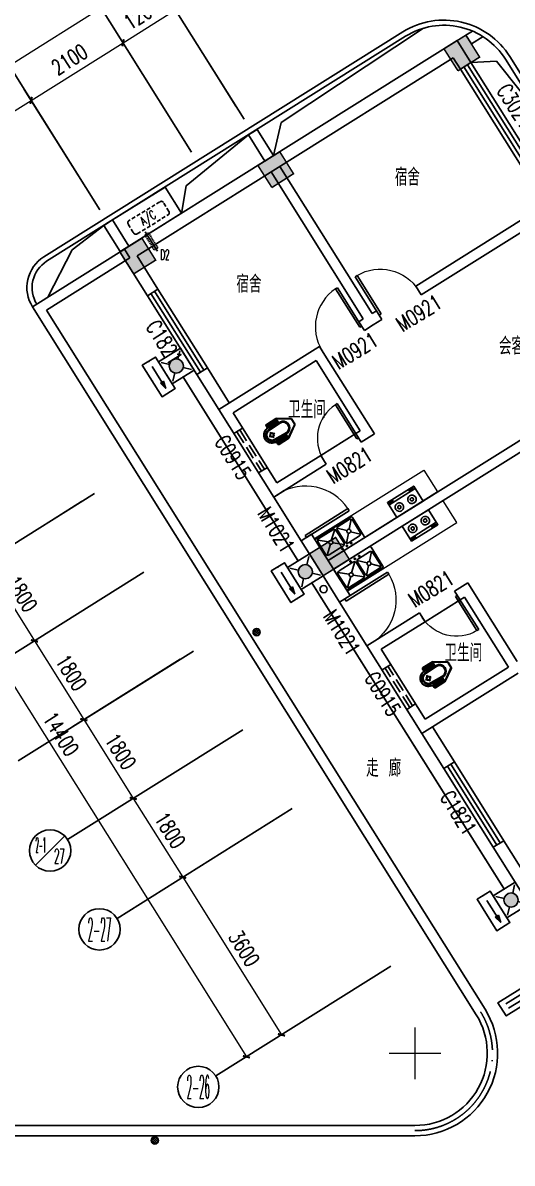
# Model space of a CAD drawing. Extents: x -9422388 to 15610651, y -1992469 to 953794.
# Drawn here: x -2553775 to -2544305, y -278050 to -255977 of the extents above; entities that cross this region are included whole.
import ezdxf
from ezdxf.enums import TextEntityAlignment as Align

# ---------------------------------------------------------------- set-up
doc = ezdxf.new("R2010")
doc.units = 0
doc.header["$LTSCALE"] = 1000
for name, pattern in [('( Hidden )', [0.375, 0.25, -0.125]), ('ACAD_ISO04W100', [30, 24, -3, 0, -3]), ('DASH', [0.35, 0.25, -0.1]), ('DOTE', [2.42, 2, -0.2, 0.02, -0.2])]:
    doc.linetypes.add(name, pattern=pattern)
for name, color, linetype in [('A-ANNO-TEXT', 7, 'Continuous'), ('A-ELEV-LIN-0.3', 30, 'Continuous'), ('A-ELEV-LIN-0.4', 40, 'Continuous'), ('A-FLOR-HVAC', 4, 'Continuous'), ('A-FLOR-OTHER2-ON', 83, 'Continuous'), ('A-SECT-DOOR', 141, 'Continuous'), ('AXIS', 3, 'Continuous'), ('AXIS_TEXT', 7, 'Continuous'), ('C-KZ', 2, 'Continuous'), ('C-Z-HATCH', 253, 'Continuous'), ('DOTE', 1, 'Continuous'), ('EQUIP-应急', 3, 'Continuous'), ('PUB_TEXT', 7, 'Continuous'), ('WALL', 9, 'Continuous'), ('WALL-PARAPET', 6, 'Continuous'), ('WINDOW', 4, 'Continuous'), ('WINDOW_TEXT', 7, 'Continuous'), ('WIRE-应急', 1, 'DASH'), ('厨具', 4, 'Continuous'), ('洁具', 253, 'Continuous')]:
    doc.layers.add(name, color=color, linetype=linetype)
doc.layers.add('建筑底图', color=8, linetype='Continuous', lineweight=5)
doc.styles.add('_SIMPLEX', font='SIMPLEX.shx', dxfattribs={"width": 0.7})
doc.styles.add('_TCH_AXIS', font='COMPLEX', dxfattribs={"bigfont": 'GBCBIG'})
doc.styles.add('_TCH_DIM', font='SIMPLEX', dxfattribs={"bigfont": 'GBCBIG'})
doc.styles.add('_TCH_DIM_T3', font='SIMPLEX', dxfattribs={"width": 0.705882, "bigfont": 'GBCBIG'})
doc.styles.add('_TCH_WINDOW', font='SIMPLEX', dxfattribs={"height": 3.5, "bigfont": 'GBCBIG'})
doc.styles.add('_TEL_DIM', font='SIMPLEX', dxfattribs={"width": 0.8, "height": 3.5, "bigfont": 'HZTXT'})
doc.styles.add('COMPLEX', font='COMPLEX')
doc.dimstyles.new('_TCH_ARCH&&100', dxfattribs={"dimtxt": 297.5, "dimasz": 100, "dimexe": 250, "dimexo": 300, "dimgap": 126.25, "dimtad": 1, "dimdec": 0, "dimzin": 0, "dimdsep": 46, "dimtxsty": '_TCH_DIM_T3', "dimblk": 'ARCHTICK', "dimcen": 0.09, "dimclrt": 7, "dimazin": 2, "dimtfac": 1, "dimtdec": 0, "dimtix": 1, "dimtmove": 2, "dimatfit": 3, "dimfxl": 0, "dimtolj": 1, "dimtzin": 0, "dimarcsym": 0})

# ---------------------------------------------------------------- blocks, each defined once
blk = doc.blocks.new('$plan$00002871')
at = {"layer": '洁具', "color": 0}
for p, q in [((0, -475), (0, -423)), ((-15, -490), (-67, -490)), ((0, -505), (0, -557)), ((15, -490), (67, -490))]:
    blk.add_line(p, q, dxfattribs=at)
for points in [[(159, -508, -0.88995), (-159, -508, 0.380538), (-179, -491), (-210, -491, -0.414214), (-230, -471), (-230, -258, -0.144595), (-227, -247), (-73, -9, -0.254383), (-56, 0), (56, 0, -0.254383), (73, -9), (227, -247, -0.144595), (230, -258), (230, -471, -0.414214), (210, -491), (179, -491, 0.380538)], [(120, -491), (130, -252, 1.134994), (-130, -252), (-120, -491, 0.992594)], [(105, -490), (115, -251, 1.141146), (-115, -251), (-105, -490, 0.994896)], [(100, -490), (110, -251, 1.143479), (-110, -251), (-100, -490, 0.995777)], [(-149, -264, 1), (-149, -252), (-207, -252, 1), (-207, -264)], [(-148, -287, 1), (-148, -275), (-207, -275, 1), (-207, -287)], [(-147, -307, 1), (-147, -295), (-207, -295, 1), (-207, -307)], [(-146, -330, 1), (-146, -319), (-207, -319, 1), (-207, -330)], [(-146, -352, 1), (-146, -341), (-207, -341, 1), (-207, -352)], [(-145, -376, 1), (-145, -364), (-207, -364, 1), (-207, -376)], [(-144, -399, 1), (-144, -388), (-207, -388, 1), (-207, -399)], [(-143, -423, 1), (-143, -411), (-207, -411, 1), (-207, -423)], [(-141, -444, 1), (-141, -432), (-207, -432, 1), (-207, -444)], [(-149, -263, 1), (-149, -253), (-207, -253, 1), (-207, -263)], [(-148, -286, 1), (-148, -276), (-207, -276, 1), (-207, -286)], [(-147, -306, 1), (-147, -296), (-207, -296, 1), (-207, -306)], [(-146, -329, 1), (-146, -320), (-207, -320, 1), (-207, -329)], [(-146, -351, 1), (-146, -342), (-207, -342, 1), (-207, -351)], [(-145, -375, 1), (-145, -365), (-207, -365, 1), (-207, -375)], [(-144, -398, 1), (-144, -389), (-207, -389, 1), (-207, -398)], [(-143, -422, 1), (-143, -412), (-207, -412, 1), (-207, -422)], [(-141, -443, 1), (-141, -433), (-207, -433, 1), (-207, -443)], [(141, -444, -1), (141, -432), (207, -432, -1), (207, -444)], [(141, -443, -1), (141, -433), (207, -433, -1), (207, -443)], [(143, -423, -1), (143, -411), (207, -411, -1), (207, -423)], [(144, -399, -1), (144, -388), (207, -388, -1), (207, -399)], [(143, -422, -1), (143, -412), (207, -412, -1), (207, -422)], [(145, -376, -1), (145, -364), (207, -364, -1), (207, -376)], [(144, -398, -1), (144, -389), (207, -389, -1), (207, -398)], [(146, -352, -1), (146, -341), (207, -341, -1), (207, -352)], [(145, -375, -1), (145, -365), (207, -365, -1), (207, -375)], [(146, -330, -1), (146, -319), (207, -319, -1), (207, -330)], [(146, -351, -1), (146, -342), (207, -342, -1), (207, -351)], [(148, -287, -1), (148, -275), (207, -275, -1), (207, -287)], [(147, -307, -1), (147, -295), (207, -295, -1), (207, -307)], [(146, -329, -1), (146, -320), (207, -320, -1), (207, -329)], [(148, -286, -1), (148, -276), (207, -276, -1), (207, -286)], [(147, -306, -1), (147, -296), (207, -296, -1), (207, -306)], [(149, -264, -1), (149, -252), (207, -252, -1), (207, -264)], [(149, -263, -1), (149, -253), (207, -253, -1), (207, -263)], [(-141, -464, 1), (-141, -453), (-207, -453, 1), (-207, -464)], [(-141, -463, 1), (-141, -454), (-207, -454, 1), (-207, -463)], [(141, -464, -1), (141, -453), (207, -453, -1), (207, -464)], [(141, -463, -1), (141, -454), (207, -454, -1), (207, -463)]]:
    blk.add_lwpolyline(points, format="xyb", close=True, dxfattribs=at)
blk.add_lwpolyline([(-149, -507, 0.380538), (-179, -481), (-210, -481, -0.414214), (-220, -471), (-220, -258, -0.144595), (-218, -253), (-64, -15, -0.254383), (-56, -10), (56, -10, -0.254383), (64, -15), (218, -253, -0.144595), (220, -258), (220, -471, -0.414214), (210, -481), (179, -481, 0.380538), (149, -507, 0.380538)], format="xyb", dxfattribs=at)
for radius in [40, 31.7]:
    blk.add_circle((0, -490), radius, dxfattribs=at)
blk.add_arc((0, -490), 150, 186.665, 353.335, dxfattribs=at)
blk = doc.blocks.new('宿舍楼柱网1')
at = {"layer": 'C-Z-HATCH'}
h = blk.add_hatch(color=0, dxfattribs=at)
h.dxf.hatch_style = 1
h.paths.add_polyline_path([(645860, 167538), (646284, 167803), (646019, 168227), (645595, 167962)])
h = blk.add_hatch(color=0, dxfattribs=at)
h.dxf.hatch_style = 1
edge = h.paths.add_edge_path()
edge.add_line((642259, 165280), (642680, 165549))
edge.add_line((642680, 165549), (642415, 165973))
edge.add_line((642415, 165973), (641991, 165708))
edge.add_line((641991, 165708), (642262, 165283))
h = blk.add_hatch(color=0, dxfattribs=at)
h.dxf.hatch_style = 1
h.paths.add_polyline_path([(642259, 165280), (642683, 165545), (642418, 165969), (641994, 165704)])
h = blk.add_hatch(color=0, dxfattribs=at)
h.dxf.hatch_style = 1
h.paths.add_polyline_path([(639588, 163611), (640012, 163876), (639747, 164300), (639323, 164035)])
h = blk.add_hatch(color=0, dxfattribs=at)
h.dxf.hatch_style = 1
h.paths.add_polyline_path([(643252, 157766), (643760, 158084), (643495, 158508), (642987, 158190)])
at = {"layer": 'C-KZ', "color": 0, "const_width": 30}
for points in [[(645860, 167538), (646281, 167806), (646016, 168231), (645592, 167966), (645863, 167540)], [(642259, 165280), (642680, 165549), (642415, 165973), (641991, 165708), (642262, 165283)], [(639588, 163611), (640012, 163876), (639747, 164300), (639323, 164035), (639588, 163611)], [(643252, 157766), (643760, 158084), (643495, 158508), (642987, 158190), (643252, 157766)]]:
    blk.add_lwpolyline(points, dxfattribs=at)
blk = doc.blocks.new('KTWJ1')
at = {"layer": 'A-FLOR-HVAC', "color": 0, "linetype": '( Hidden )', "ltscale": 0.3}
blk.add_lwpolyline([(152982, -14209, 0.414214), (153032, -14259), (153732, -14259, 0.414214), (153782, -14209), (153782, -14009, 0.414214), (153732, -13959), (153032, -13959, 0.414214), (152982, -14009)], format="xyb", close=True, dxfattribs=at)
at = {"layer": 'A-FLOR-HVAC', "color": 0, "style": '_TCH_WINDOW', "width": 0.705882}
blk.add_text('A/C', height=170, dxfattribs=at).set_placement((153214, -14188))
blk = doc.blocks.new('A$C0CF77FE4')
at = {"layer": 'A-FLOR-OTHER2-ON', "color": 0, "linetype": 'ACAD_ISO04W100', "ltscale": 5}
blk.add_line((40, 440), (40, 0), dxfattribs=at)
at = {"layer": 'A-FLOR-OTHER2-ON', "color": 0, "linetype": 'DASH', "ltscale": 0.1}
blk.add_lwpolyline([(0, 390), (80, 390), (80, 50), (0, 50)], close=True, dxfattribs=at)
blk = doc.blocks.new('$TCHSYS$WIN2D')
at = {"color": 0}
for p, q in [((-0.5, 0.5), (0.5, 0.5)), ((-0.5, 0.5), (-0.5, -0.5)), ((0.5, 0.5), (0.5, -0.5)), ((0.5, 0.1667), (-0.5, 0.1667)), ((0.5, -0.1667), (-0.5, -0.1667)), ((-0.5, -0.5), (0.5, -0.5))]:
    blk.add_line(p, q, dxfattribs=at)
blk = doc.blocks.new('$DorLib2D$00000001')
at = {"color": 0}
for p, q in [((0.45, 0.975), (0.5, 0.975)), ((0.45, 0), (0.45, 0.975)), ((0.5, 0), (0.5, 0.975)), ((0.5, 0), (0.45, 0))]:
    blk.add_line(p, q, dxfattribs=at)
at = {"color": 0, "lineweight": 13}
blk.add_arc((0.475, 0), 0.975, 91.4693, 180, dxfattribs=at)
blk = doc.blocks.new('$plan$00002777')
at = {"layer": '厨具', "color": 0}
for p, q in [((-300, -284), (300, -284)), ((-267, -307), (-267, -318)), ((-257, -316), (-257, -333)), ((-192, -316), (-257, -316)), ((-257, -333), (-192, -333)), ((-192, -333), (-192, -316)), ((-176, -308), (-176, -318)), ((192, -308), (192, -318)), ((208, -316), (273, -316)), ((208, -333), (208, -316)), ((273, -333), (208, -333)), ((273, -316), (273, -333)), ((284, -307), (284, -318))]:
    blk.add_line(p, q, dxfattribs=at)
blk.add_lwpolyline([(300, 0), (-300, 0), (-300, -340), (300, -340)], close=True, dxfattribs=at)
for points in [[(-176, -308, 0.259034), (-178, -304, 0.076276), (-189, -299, 0.036515), (-203, -297, 0.026615), (-221, -296, 0.026615), (-240, -297, 0.036515), (-254, -299, 0.076276), (-265, -304, 0.259034), (-267, -308, 0.078462), (-267, -309, 0.056762)], [(-176, -318, 0.259034), (-178, -315, 0.076276), (-189, -310, 0.036515), (-203, -307, 0.026615), (-221, -306, 0.026615), (-240, -307, 0.036515), (-254, -310, 0.076276), (-265, -315, 0.259034), (-267, -318, 0.259034), (-265, -322, 0.056762), (-257, -326, 0.036515)], [(-192, -327, 0.008736), (-189, -327, 0.076276), (-178, -322, 0.259034), (-176, -318, 0.259034)], [(192, -308, -0.259034), (194, -304, -0.076276), (205, -299, -0.036515), (219, -297, -0.026615), (238, -296, -0.026615), (257, -297, -0.036515), (270, -299, -0.076276), (282, -304, -0.259034), (284, -308, -0.078462), (283, -309, -0.056762)], [(192, -318, -0.259034), (194, -315, -0.076276), (205, -310, -0.036515), (219, -307, -0.026615), (238, -306, -0.026615), (257, -307, -0.036515), (270, -310, -0.076276), (282, -315, -0.259034), (284, -318, -0.259034), (282, -322, -0.056762), (273, -326, -0.036515)], [(208, -327, -0.008736), (205, -327, -0.076276), (194, -322, -0.259034), (192, -318, -0.259034)]]:
    blk.add_lwpolyline(points, format="xyb", dxfattribs=at)
for centre, radius, start, end in [((-135, -143), 82.5, 0.964, 0), ((-135, -143), 31.6, 0.6532, 0), ((151, -143), 82.5, 180, 179.036), ((151, -143), 31.6, 180, 179.3468)]:
    blk.add_arc(centre, radius, start, end, dxfattribs=at)
blk = doc.blocks.new('$plan$00002763')
at = {"layer": '洁具', "color": 0}
for p, q in [((-395, -405), (-395, -132)), ((-381, -98), (-246, -241)), ((-345, -82), (-95, -82)), ((-59, -98), (-194, -241)), ((-45, -132), (-45, -405)), ((-20, -405), (-20, -132)), ((-6, -98), (161, -241)), ((30, -82), (345, -82)), ((381, -98), (214, -241)), ((395, -132), (395, -405)), ((-246, -297), (-381, -440)), ((-194, -297), (-59, -440)), ((161, -297), (-6, -440)), ((214, -297), (381, -440)), ((-95, -455), (-345, -455)), ((345, -455), (30, -455))]:
    blk.add_line(p, q, dxfattribs=at)
blk.add_lwpolyline([(-420, -25), (-420, -455, 0.200464), (-413, -473, 0.197353), (-395, -480), (395, -480, 0.19737), (413, -473, 0.200447), (420, -455), (420, -25, 0.200464), (413, -7, 0.197353), (395, 0), (-395, 0, 0.19737), (-413, -7, 0.200447), (-420, -25)], format="xyb", close=True, dxfattribs=at)
for centre, major_axis, start_param, end_param in [((-345, -132), (-50, 0), -1.570796, 0), ((-136, -48), (-14.2, 0), 3.141593, 9.424778), ((-95, -132), (-50, 0), 3.141593, 4.712389), ((-36, -48), (-15.1, 0), 3.141593, 9.424778), ((30, -132), (-50, 0), -1.570796, 0), ((64, -48), (-14.2, 0), 3.141593, 9.424778), ((345, -132), (-50, 0), 3.141593, 4.712389), ((-345, -405), (50, 0), 3.141593, 4.712389), ((-220, -269), (-38.6, 0), 3.141593, 9.424778), ((-95, -405), (50, 0), 4.712389, 6.283185), ((30, -405), (50, 0), 3.141593, 4.712389), ((188, -269), (-38.6, 0), 3.141593, 9.424778), ((345, -405), (50, 0), 4.712389, 6.283185)]:
    blk.add_ellipse(centre, major_axis=major_axis, ratio=0.9938, start_param=start_param, end_param=end_param, dxfattribs=at)
blk = doc.blocks.new('_ArchTick')
at = {"color": 0, "linetype": 'ByBlock', "const_width": 0.4}
blk.add_lwpolyline([(-0.5, -0.5), (0.5, 0.5)], dxfattribs=at)
blk = doc.blocks.new('*D694')
at = {"layer": 'AXIS', "color": 0, "lineweight": -2, "transparency": 16777216}
for p, q in [((2022897, -372113), (2021171, -369359)), ((2013254, -374616), (2021304, -369571)), ((2014847, -377158), (2013121, -374404))]:
    blk.add_line(p, q, dxfattribs=at)
at = {"layer": 'Defpoints', "color": 0, "transparency": 16777216}
for p in [(2021304, -369571), (2023056, -372367), (2015007, -377412)]:
    blk.add_point(p, dxfattribs=at)
at = {"layer": 'AXIS', "color": 0, "lineweight": -2, "transparency": 16777216, "xscale": 100, "yscale": 100, "zscale": 100}
for p, rotation in [((2021304, -369571), 32.07829767622253), ((2013254, -374616), 212.0782976762225)]:
    blk.add_blockref('_ArchTick', p, dxfattribs=dict(at, rotation=rotation))
at = {"layer": 'AXIS', "color": 7, "transparency": 16777216, "insert": (2017133, -371860), "char_height": 297.5, "attachment_point": 5, "rotation": 32.0783, "style": '_TCH_DIM_T3'}
blk.add_mtext('\\A1;9500', dxfattribs=at)
blk = doc.blocks.new('*D695')
at = {"layer": 'AXIS', "color": 0, "lineweight": -2, "transparency": 16777216}
for p, q in [((2016542, -376096), (2015241, -374020)), ((2013679, -375294), (2015374, -374232)), ((2014847, -377158), (2013546, -375082))]:
    blk.add_line(p, q, dxfattribs=at)
at = {"layer": 'Defpoints', "color": 0, "transparency": 16777216}
for p in [(2015374, -374232), (2016701, -376350), (2015007, -377412)]:
    blk.add_point(p, dxfattribs=at)
at = {"layer": 'AXIS', "color": 0, "lineweight": -2, "transparency": 16777216, "xscale": 100, "yscale": 100, "zscale": 100}
for p, rotation in [((2015374, -374232), 32.07829767622299), ((2013679, -375294), 212.078297676223)]:
    blk.add_blockref('_ArchTick', p, dxfattribs=dict(at, rotation=rotation))
at = {"layer": 'AXIS', "color": 7, "transparency": 16777216, "insert": (2014380, -374530), "char_height": 297.5, "attachment_point": 5, "rotation": 32.0783, "style": '_TCH_DIM_T3'}
blk.add_mtext('\\A1;2000', dxfattribs=at)
blk = doc.blocks.new('*D696')
at = {"layer": 'AXIS', "color": 0, "lineweight": -2, "transparency": 16777216}
for p, q in [((2018322, -374981), (2017020, -372905)), ((2015374, -374232), (2017153, -373117)), ((2016542, -376096), (2015241, -374020))]:
    blk.add_line(p, q, dxfattribs=at)
at = {"layer": 'Defpoints', "color": 0, "transparency": 16777216}
for p in [(2017153, -373117), (2018481, -375235), (2016701, -376350)]:
    blk.add_point(p, dxfattribs=at)
at = {"layer": 'AXIS', "color": 0, "lineweight": -2, "transparency": 16777216, "xscale": 100, "yscale": 100, "zscale": 100}
for p, rotation in [((2017153, -373117), 32.07829767622366), ((2015374, -374232), 212.0782976762237)]:
    blk.add_blockref('_ArchTick', p, dxfattribs=dict(at, rotation=rotation))
at = {"layer": 'AXIS', "color": 7, "transparency": 16777216, "insert": (2016117, -373441), "char_height": 297.5, "attachment_point": 5, "rotation": 32.0783, "style": '_TCH_DIM_T3'}
blk.add_mtext('\\A1;2100', dxfattribs=at)
blk = doc.blocks.new('*D697')
at = {"layer": 'AXIS', "color": 0, "lineweight": -2, "transparency": 16777216}
for p, q in [((2019338, -374343), (2018037, -372267)), ((2017153, -373117), (2018170, -372479)), ((2018322, -374981), (2017020, -372905))]:
    blk.add_line(p, q, dxfattribs=at)
at = {"layer": 'Defpoints', "color": 0, "transparency": 16777216}
for p in [(2018170, -372479), (2019498, -374598), (2018481, -375235)]:
    blk.add_point(p, dxfattribs=at)
at = {"layer": 'AXIS', "color": 0, "lineweight": -2, "transparency": 16777216, "xscale": 100, "yscale": 100, "zscale": 100}
for p, rotation in [((2018170, -372479), 32.07829767622238), ((2017153, -373117), 212.0782976762224)]:
    blk.add_blockref('_ArchTick', p, dxfattribs=dict(at, rotation=rotation))
at = {"layer": 'AXIS', "color": 7, "transparency": 16777216, "insert": (2017515, -372565), "char_height": 297.5, "attachment_point": 5, "rotation": 32.0783, "style": '_TCH_DIM_T3'}
blk.add_mtext('\\A1;1200', dxfattribs=at)
blk = doc.blocks.new('*D698')
at = {"layer": 'AXIS', "color": 0, "lineweight": -2, "transparency": 16777216}
for p, q in [((2022897, -372113), (2021596, -370037)), ((2018170, -372479), (2021729, -370249)), ((2019338, -374343), (2018037, -372267))]:
    blk.add_line(p, q, dxfattribs=at)
at = {"layer": 'Defpoints', "color": 0, "transparency": 16777216}
for p in [(2021729, -370249), (2023056, -372367), (2019498, -374598)]:
    blk.add_point(p, dxfattribs=at)
at = {"layer": 'AXIS', "color": 0, "lineweight": -2, "transparency": 16777216, "xscale": 100, "yscale": 100, "zscale": 100}
for p, rotation in [((2021729, -370249), 32.07829767622178), ((2018170, -372479), 212.0782976762218)]:
    blk.add_blockref('_ArchTick', p, dxfattribs=dict(at, rotation=rotation))
at = {"layer": 'AXIS', "color": 7, "transparency": 16777216, "insert": (2019803, -371131), "char_height": 297.5, "attachment_point": 5, "rotation": 32.0783, "style": '_TCH_DIM_T3'}
blk.add_mtext('\\A1;4200', dxfattribs=at)
blk = doc.blocks.new('*D715')
at = {"layer": 'AXIS', "color": 0, "lineweight": -2, "transparency": 16777216}
for p, q in [((2024689, -372524), (2026765, -371223)), ((2026553, -371356), (2028465, -374406)), ((2026601, -375574), (2028677, -374273))]:
    blk.add_line(p, q, dxfattribs=at)
at = {"layer": 'Defpoints', "color": 0, "transparency": 16777216}
for p in [(2024435, -372683), (2028465, -374406), (2026347, -375734)]:
    blk.add_point(p, dxfattribs=at)
at = {"layer": 'AXIS', "color": 0, "lineweight": -2, "transparency": 16777216, "xscale": 100, "yscale": 100, "zscale": 100}
for p, rotation in [((2026553, -371356), 122.0782976762225), ((2028465, -374406), 302.0782976762225)]:
    blk.add_blockref('_ArchTick', p, dxfattribs=dict(at, rotation=rotation))
at = {"layer": 'AXIS', "color": 7, "transparency": 16777216, "insert": (2027742, -372735), "char_height": 297.5, "attachment_point": 5, "rotation": 302.0783, "style": '_TCH_DIM_T3'}
blk.add_mtext('\\A1;3600', dxfattribs=at)
blk = doc.blocks.new('*D716')
at = {"layer": 'AXIS', "color": 0, "lineweight": -2, "transparency": 16777216}
for p, q in [((2014436, -378950), (2011683, -380676)), ((2011894, -380543), (2019542, -392745)), ((2022084, -391152), (2019330, -392878))]:
    blk.add_line(p, q, dxfattribs=at)
at = {"layer": 'Defpoints', "color": 0, "transparency": 16777216}
for p in [(2014691, -378791), (2022338, -390992), (2019542, -392745)]:
    blk.add_point(p, dxfattribs=at)
at = {"layer": 'AXIS', "color": 0, "lineweight": -2, "transparency": 16777216, "xscale": 100, "yscale": 100, "zscale": 100}
for p, rotation in [((2011894, -380543), 122.0782976762229), ((2019542, -392745), 302.0782976762229)]:
    blk.add_blockref('_ArchTick', p, dxfattribs=dict(at, rotation=rotation))
at = {"layer": 'AXIS', "color": 7, "transparency": 16777216, "insert": (2015951, -386498), "char_height": 297.5, "attachment_point": 5, "rotation": 302.0783, "style": '_TCH_DIM_T3'}
blk.add_mtext('\\A1;14400', dxfattribs=at)
blk = doc.blocks.new('*D717')
at = {"layer": 'AXIS', "color": 0, "lineweight": -2, "transparency": 16777216}
for p, q in [((2020172, -388101), (2018096, -389402)), ((2018308, -389269), (2020220, -392320)), ((2022084, -391152), (2020008, -392453))]:
    blk.add_line(p, q, dxfattribs=at)
at = {"layer": 'Defpoints', "color": 0, "transparency": 16777216}
for p in [(2020426, -387942), (2022338, -390992), (2020220, -392320)]:
    blk.add_point(p, dxfattribs=at)
at = {"layer": 'AXIS', "color": 0, "lineweight": -2, "transparency": 16777216, "xscale": 100, "yscale": 100, "zscale": 100}
for p, rotation in [((2018308, -389269), 122.0782976762238), ((2020220, -392320), 302.0782976762238)]:
    blk.add_blockref('_ArchTick', p, dxfattribs=dict(at, rotation=rotation))
at = {"layer": 'AXIS', "color": 7, "transparency": 16777216, "insert": (2019497, -390649), "char_height": 297.5, "attachment_point": 5, "rotation": 302.0783, "style": '_TCH_DIM_T3'}
blk.add_mtext('\\A1;3600', dxfattribs=at)
blk = doc.blocks.new('*D718')
at = {"layer": 'AXIS', "color": 0, "lineweight": -2, "transparency": 16777216}
for p, q in [((2019216, -386576), (2017140, -387877)), ((2017352, -387744), (2018308, -389269)), ((2020172, -388101), (2018096, -389402))]:
    blk.add_line(p, q, dxfattribs=at)
at = {"layer": 'Defpoints', "color": 0, "transparency": 16777216}
for p in [(2019470, -386417), (2020426, -387942), (2018308, -389269)]:
    blk.add_point(p, dxfattribs=at)
at = {"layer": 'AXIS', "color": 0, "lineweight": -2, "transparency": 16777216, "xscale": 100, "yscale": 100, "zscale": 100}
for p, rotation in [((2017352, -387744), 122.0782976762242), ((2018308, -389269), 302.0782976762242)]:
    blk.add_blockref('_ArchTick', p, dxfattribs=dict(at, rotation=rotation))
at = {"layer": 'AXIS', "color": 7, "transparency": 16777216, "insert": (2018063, -388361), "char_height": 297.5, "attachment_point": 5, "rotation": 302.0783, "style": '_TCH_DIM_T3'}
blk.add_mtext('\\A1;1800', dxfattribs=at)
blk = doc.blocks.new('*D719')
at = {"layer": 'AXIS', "color": 0, "lineweight": -2, "transparency": 16777216}
for p, q in [((2018260, -385051), (2016184, -386352)), ((2016396, -386219), (2017352, -387744)), ((2019216, -386576), (2017140, -387877))]:
    blk.add_line(p, q, dxfattribs=at)
at = {"layer": 'Defpoints', "color": 0, "transparency": 16777216}
for p in [(2018514, -384891), (2019470, -386417), (2017352, -387744)]:
    blk.add_point(p, dxfattribs=at)
at = {"layer": 'AXIS', "color": 0, "lineweight": -2, "transparency": 16777216, "xscale": 100, "yscale": 100, "zscale": 100}
for p, rotation in [((2016396, -386219), 122.0782976762242), ((2017352, -387744), 302.0782976762242)]:
    blk.add_blockref('_ArchTick', p, dxfattribs=dict(at, rotation=rotation))
at = {"layer": 'AXIS', "color": 7, "transparency": 16777216, "insert": (2017107, -386836), "char_height": 297.5, "attachment_point": 5, "rotation": 302.0783, "style": '_TCH_DIM_T3'}
blk.add_mtext('\\A1;1800', dxfattribs=at)
blk = doc.blocks.new('*D720')
at = {"layer": 'AXIS', "color": 0, "lineweight": -2, "transparency": 16777216}
for p, q in [((2017304, -383526), (2015228, -384827)), ((2015440, -384694), (2016396, -386219)), ((2018260, -385051), (2016184, -386352))]:
    blk.add_line(p, q, dxfattribs=at)
at = {"layer": 'Defpoints', "color": 0, "transparency": 16777216}
for p in [(2017558, -383366), (2018514, -384891), (2016396, -386219)]:
    blk.add_point(p, dxfattribs=at)
at = {"layer": 'AXIS', "color": 0, "lineweight": -2, "transparency": 16777216, "xscale": 100, "yscale": 100, "zscale": 100}
for p, rotation in [((2015440, -384694), 122.0782976762214), ((2016396, -386219), 302.0782976762214)]:
    blk.add_blockref('_ArchTick', p, dxfattribs=dict(at, rotation=rotation))
at = {"layer": 'AXIS', "color": 7, "transparency": 16777216, "insert": (2016151, -385310), "char_height": 297.5, "attachment_point": 5, "rotation": 302.0783, "style": '_TCH_DIM_T3'}
blk.add_mtext('\\A1;1800', dxfattribs=at)
blk = doc.blocks.new('*D721')
at = {"layer": 'AXIS', "color": 0, "lineweight": -2, "transparency": 16777216}
for p, q in [((2016348, -382000), (2014272, -383302)), ((2014484, -383169), (2015440, -384694)), ((2017304, -383526), (2015228, -384827))]:
    blk.add_line(p, q, dxfattribs=at)
at = {"layer": 'Defpoints', "color": 0, "transparency": 16777216}
for p in [(2016602, -381841), (2017558, -383366), (2015440, -384694)]:
    blk.add_point(p, dxfattribs=at)
at = {"layer": 'AXIS', "color": 0, "lineweight": -2, "transparency": 16777216, "xscale": 100, "yscale": 100, "zscale": 100}
for p, rotation in [((2014484, -383169), 122.0782976762232), ((2015440, -384694), 302.0782976762232)]:
    blk.add_blockref('_ArchTick', p, dxfattribs=dict(at, rotation=rotation))
at = {"layer": 'AXIS', "color": 7, "transparency": 16777216, "insert": (2015195, -383785), "char_height": 297.5, "attachment_point": 5, "rotation": 302.0783, "style": '_TCH_DIM_T3'}
blk.add_mtext('\\A1;1800', dxfattribs=at)
blk = doc.blocks.new('*D722')
at = {"layer": 'AXIS', "color": 0, "lineweight": -2, "transparency": 16777216}
for p, q in [((2014436, -378950), (2012360, -380251)), ((2012572, -380118), (2014484, -383169)), ((2016348, -382000), (2014272, -383302))]:
    blk.add_line(p, q, dxfattribs=at)
at = {"layer": 'Defpoints', "color": 0, "transparency": 16777216}
for p in [(2014691, -378791), (2016602, -381841), (2014484, -383169)]:
    blk.add_point(p, dxfattribs=at)
at = {"layer": 'AXIS', "color": 0, "lineweight": -2, "transparency": 16777216, "xscale": 100, "yscale": 100, "zscale": 100}
for p, rotation in [((2012572, -380118), 122.0782976762225), ((2014484, -383169), 302.0782976762225)]:
    blk.add_blockref('_ArchTick', p, dxfattribs=dict(at, rotation=rotation))
at = {"layer": 'AXIS', "color": 7, "transparency": 16777216, "insert": (2013761, -381498), "char_height": 297.5, "attachment_point": 5, "rotation": 302.0783, "style": '_TCH_DIM_T3'}
blk.add_mtext('\\A1;3600', dxfattribs=at)
blk = doc.blocks.new('_AXISO')
at = {"color": 0}
blk.add_circle((0, 0), 0.5, dxfattribs=at)
at = {"layer": 'AXIS_TEXT', "color": 0, "style": 'COMPLEX', "width": 1.041667}
blk.add_attdef('A', text='', height=0.56, dxfattribs=at).set_placement((-0.25, -0.28), (0.25, -0.28), align=Align.FIT)
blk = doc.blocks.new('$equip$00002604')
blk.add_hatch(color=256).paths.add_polyline_path([(0.275, 0.5, 1), (-0.274, 0.5, 1)])
for p, q in [((-0.429, 0.929), (-0.194, 0.694)), ((0.194, 0.694), (0.429, 0.929)), ((-0.429, 0.071), (-0.194, 0.306)), ((0.194, 0.306), (0.429, 0.071))]:
    blk.add_line(p, q)
at = {"const_width": 0.04}
blk.add_lwpolyline([(-0.5, 1), (-0.5, 0), (0.5, 0), (0.5, 1), (-0.5, 1), (-0.5, 0)], dxfattribs=at)
blk.add_lwpolyline([(-0.5, 1), (-0.5, 0), (0.5, 0), (0.5, 1)], close=True)
blk.add_circle((0, 0.5), 0.275)
for p in [(0, 1), (-0.5, 0.5), (0.5, 0.5), (0, 0)]:
    blk.add_point(p)
at = {"color": 7, "style": '_TEL_DIM', "flags": 1}
blk.add_attdef('A', text='', height=0.000025, dxfattribs=at).set_placement((0, 0), align=Align.MIDDLE_CENTER)
blk = doc.blocks.new('$equip$00002541')
blk.add_hatch(color=256).paths.add_polyline_path([(-0.24, 0.372), (-0.528, 0.3), (-0.24, 0.228)])
for p, q in [((-0.72, 0.6), (-0.72, 0)), ((0.72, 0.6), (-0.72, 0.6)), ((0.72, 0), (0.72, 0.6)), ((-0.72, 0), (0.72, 0)), ((-0.24, 0.372), (-0.528, 0.3)), ((-0.528, 0.3), (-0.24, 0.228)), ((-0.24, 0.372), (-0.24, 0.228))]:
    blk.add_line(p, q)
at = {"color": 7}
blk.add_line((-0.48, 0.3), (0.48, 0.3), dxfattribs=at)
at = {"const_width": 0.04}
blk.add_lwpolyline([(-0.72, 0.6), (-0.72, 0), (0.72, 0), (0.72, 0.6), (-0.72, 0.6), (-0.72, 0)], dxfattribs=at)
for p in [(0, 0.6), (-0.72, 0.3), (0, 0), (0.72, 0.3)]:
    blk.add_point(p)
at = {"color": 7, "style": '_TEL_DIM', "flags": 1}
blk.add_attdef('A', text='', height=0.00002, dxfattribs=at).set_placement((0, 0), align=Align.MIDDLE_CENTER)
blk = doc.blocks.new('$equip$00003170')
for points in [[(0.24, 0.472), (0.24, 0.328), (0.528, 0.4)], [(0.24, 0.272), (0.24, 0.128), (0.528, 0.2)]]:
    blk.add_hatch(color=256).paths.add_polyline_path(points)
for p, q in [((0.72, 0.6), (-0.72, 0.6)), ((-0.72, 0.6), (-0.72, 0)), ((0.528, 0.4), (0.24, 0.472)), ((0.24, 0.472), (0.24, 0.328)), ((0.72, 0), (0.72, 0.6)), ((-0.72, 0), (0.72, 0)), ((0.24, 0.328), (0.528, 0.4)), ((0.528, 0.2), (0.24, 0.272)), ((0.24, 0.272), (0.24, 0.128)), ((0.24, 0.128), (0.528, 0.2))]:
    blk.add_line(p, q)
at = {"color": 7}
for p, q in [((-0.48, 0.4), (0.48, 0.4)), ((-0.48, 0.2), (0.48, 0.2))]:
    blk.add_line(p, q, dxfattribs=at)
at = {"const_width": 0.04}
blk.add_lwpolyline([(-0.72, 0.6), (-0.72, 0), (0.72, 0), (0.72, 0.6), (-0.72, 0.6), (-0.72, 0)], dxfattribs=at)
for p in [(0, 0.6), (-0.72, 0.3), (0, 0), (0.72, 0.3)]:
    blk.add_point(p)
at = {"color": 7, "style": '_TEL_DIM', "flags": 1}
for tag in ['A', 'REMARK']:
    blk.add_attdef(tag, text='', height=0.00002, dxfattribs=at).set_placement((0, 0), align=Align.MIDDLE_CENTER)
blk = doc.blocks.new('5555')
at = {"layer": 'A-ELEV-LIN-0.4'}
h = blk.add_hatch(dxfattribs=at)
h.set_pattern_fill('ANSI37', color=8, scale=20)
h.set_pattern_definition([(45, (965431.623, -520.39), (-22.4506403, 22.4506403), []), (135, (965431.623, -520.39), (-22.4506403, -22.4506403), [])])
edge = h.paths.add_edge_path()
edge.add_arc((2019739.1, -384525), 70, 0, 360)
h = blk.add_hatch(dxfattribs=at)
h.set_pattern_fill('ANSI37', color=8, scale=20)
h.set_pattern_definition([(45, (963460.5, -10359.275), (-22.4506403, 22.4506403), []), (135, (963460.5, -10359.275), (-22.4506403, -22.4506403), [])])
edge = h.paths.add_edge_path()
edge.add_arc((2017768, -394363.9), 70, 0, 360)
at = {"color": 8}
for points in [[(2021121.8, -383139.1), (2020856.3, -382715.4), (2022974.6, -381387.7), (2023240.1, -381811.4)], [(2021228, -383308.6), (2021493.6, -383732.2), (2023611.9, -382404.5), (2023346.3, -381980.9)]]:
    blk.add_lwpolyline(points, close=True, dxfattribs=at)
for points in [[(2022803.9, -393175.4), (2022803.9, -392175.4)], [(2022303.9, -392675.4), (2023303.9, -392675.4)]]:
    blk.add_lwpolyline(points, dxfattribs=at)
at = {"layer": 'A-ELEV-LIN-0.3', "color": 8}
for points in [[(2015400.1, -378228), (2015400.1, -378228, -0.4142136), (2015621.4, -377263.1), (2022569.5, -372908.3, -0.4142136), (2024637.1, -373382.6), (2037907.3, -394555, -0.2728148), (2037948.7, -396077.9), (2033730, -403701.1, -0.2728148), (2032417.5, -404474.7), (1988430.2, -404474.7, -0.4142134), (1986830.2, -402874.7), (1986830.2, -394774.7, -0.4142137), (1987530.2, -394074.7), (1987530.2, -394074.7)], [(2015484.8, -378174.9), (2015484.8, -378174.9, -0.4142136), (2015674.5, -377347.8), (2022622.6, -372993, -0.4142136), (2024552.3, -373435.7), (2037822.6, -394608.1, -0.2728148), (2037861.2, -396029.5), (2033642.5, -403652.6, -0.2728148), (2032417.5, -404374.7), (2009430.2, -404374.7)]]:
    blk.add_lwpolyline(points, format="xyb", dxfattribs=at)
blk.add_lwpolyline([(2023914.7, -372891.2), (2023788.6, -372970.6), (2023894.8, -373140.1), (2024119.2, -372999.1)], dxfattribs=at)
for points in [[(2019747.8, -374794.8), (2019578.3, -374901), (2019895.2, -375406.6), (2020064.7, -375300.4)], [(2016951.7, -376547.5), (2016782.3, -376653.7), (2017099.1, -377159.3), (2017268.6, -377053)]]:
    blk.add_lwpolyline(points, close=True, dxfattribs=at)
at = {"layer": 'A-ELEV-LIN-0.4', "color": 8}
for points in [[(2020064.7, -375300.4), (2020212.5, -374664), (2022967.2, -372837.3)], [(2023887.5, -373500.5), (2024378.5, -373476.5), (2025295.9, -374622)], [(2019578.4, -374901.1), (2018376.2, -375885.2), (2018284.7, -376420.4)], [(2015697.7, -378039), (2016167, -377126), (2016782.3, -376653.7)]]:
    blk.add_lwpolyline(points, dxfattribs=at)
for centre in [(2021035.5, -383693), (2019739.1, -384525), (2017768, -394363.9)]:
    blk.add_circle(centre, 70, dxfattribs=at)
at = {"layer": 'A-SECT-DOOR', "color": 8}
blk.add_lwpolyline([(2017268.6, -377053), (2016951.7, -376547.5), (2017968.5, -375910.2), (2018287.1, -376418.5)], close=True, dxfattribs=at)
at = {"layer": 'AXIS', "color": 8}
for p, q in [((2019497.6, -374597.6), (2017373.3, -371208.3)), ((2018480.8, -375234.9), (2016356.5, -371845.6)), ((2016701.5, -376350.1), (2014577.2, -372960.8)), ((2016602.5, -381841), (2013213.2, -383965.3)), ((2017558.4, -383366.2), (2014169.1, -385490.5)), ((2018514.3, -384891.4), (2015125, -387015.7)), ((2019470.3, -386416.6), (2016081, -388540.9)), ((2020426.2, -387941.8), (2017036.9, -390066.1)), ((2015459.2, -389036.2), (2016024.9, -388470.5)), ((2022338.1, -390992.1), (2018948.8, -393116.4))]:
    blk.add_line(p, q, dxfattribs=at)
blk.add_circle((2015742, -388753.3), 400, dxfattribs=at)
at = {"layer": 'DOTE', "color": 8, "linetype": 'DOTE'}
blk.add_arc((2022802.6, -392674.7), 1500, 270, 32.0783, dxfattribs=at)
at = {"layer": 'WALL', "color": 8}
for p, q in [((2023619.1, -373076.5), (2019975.6, -375360.2)), ((2023884.6, -373500.1), (2023619.1, -373076.5)), ((2023543.2, -373407.3), (2020103.1, -375563.5)), ((2023543.2, -373407.3), (2023681.2, -373627.6)), ((2023681.2, -373627.6), (2023884.6, -373500.1)), ((2019975.6, -375360.2), (2017094.7, -377165.8)), ((2020103.1, -375563.5), (2017425.5, -377241.7)), ((2021802.7, -378463.6), (2020018.3, -375616.6)), ((2021972.2, -378357.4), (2020187.8, -375510.4)), ((2025327.6, -376254.3), (2022819.5, -377826.3)), ((2022925.7, -377995.8), (2025433.8, -376423.8)), ((2017094.7, -377165.8), (2017625.8, -378013.1)), ((2017829.1, -377885.7), (2017425.5, -377241.7)), ((2017625.8, -378013.1), (2017829.1, -377885.7)), ((2022819.5, -377826.3), (2022925.7, -377995.8)), ((2022056.9, -378304.3), (2021972.2, -378357.4)), ((2022163.2, -378473.8), (2022056.9, -378304.3)), ((2021802.7, -378463.6), (2021718, -378516.7)), ((2021718, -378516.7), (2021824.2, -378686.2)), ((2021993.7, -378580), (2022163.2, -378473.8)), ((2021824.2, -378686.2), (2021993.7, -378580)), ((2020955.4, -378994.7), (2020870.7, -379047.8)), ((2021061.6, -379164.2), (2020955.4, -378994.7)), ((2020870.7, -379047.8), (2019006.6, -380216.2)), ((2022017.6, -380689.3), (2021061.6, -379164.2)), ((2018785.1, -379410.9), (2018581.7, -379538.3)), ((2019209.9, -380088.7), (2018785.1, -379410.9)), ((2020892.2, -379270.4), (2019282.3, -380279.4)), ((2021741.9, -380626.1), (2020892.2, -379270.4)), ((2027239.5, -379304.7), (2021121.8, -383139.1)), ((2018581.7, -379538.3), (2019006.6, -380216.2)), ((2027345.7, -379474.2), (2021228, -383308.6)), ((2019006.6, -380216.2), (2020068.7, -381910.8)), ((2019282.3, -380279.4), (2020132, -381635.1)), ((2021741.9, -380626.1), (2021657.2, -380679.2)), ((2021657.2, -380679.2), (2021763.4, -380848.7)), ((2021763.4, -380848.7), (2022017.6, -380689.3)), ((2020979.3, -381104.1), (2020132, -381635.1)), ((2021085.5, -381273.5), (2020979.3, -381104.1)), ((2020068.7, -381910.8), (2021085.5, -381273.5)), ((2020068.7, -381910.8), (2020272.1, -381783.4)), ((2020803.2, -382630.7), (2020599.8, -382758.2)), ((2021174.9, -383223.8), (2020803.2, -382630.7)), ((2020599.8, -382758.2), (2020971.6, -383351.3)), ((2020971.6, -383351.3), (2021343.3, -383944.4)), ((2021546.7, -383816.9), (2021174.9, -383223.8)), ((2023823.2, -383570.2), (2023569, -383729.6)), ((2023823.2, -383570.2), (2024779.2, -385095.4)), ((2021343.3, -383944.4), (2021546.7, -383816.9)), ((2023569, -383729.6), (2023675.3, -383899)), ((2023675.3, -383899), (2023760, -383845.9)), ((2023760, -383845.9), (2024609.7, -385201.6)), ((2022891.2, -384154.4), (2021874.4, -384791.7)), ((2022997.4, -384323.9), (2022891.2, -384154.4)), ((2022150.1, -384855), (2022997.4, -384323.9)), ((2022077.8, -384664.3), (2021874.4, -384791.7)), ((2022936.6, -386486.4), (2021874.4, -384791.7)), ((2022999.8, -386210.7), (2022150.1, -384855)), ((2024800.7, -385318), (2022936.6, -386486.4)), ((2024609.7, -385201.6), (2022999.8, -386210.7)), ((2022936.6, -386486.4), (2023361.4, -387164.2)), ((2023564.8, -387036.8), (2023139.9, -386358.9)), ((2023361.4, -387164.2), (2023564.8, -387036.8)), ((2024520.7, -388562), (2024317.4, -388689.4)), ((2024317.4, -388689.4), (2024742.2, -389367.3)), ((2024945.6, -389239.8), (2024520.7, -388562))]:
    blk.add_line(p, q, dxfattribs=at)
at = {"layer": 'WALL-PARAPET', "color": 8}
for p, q in [((2017179.4, -377112.7), (2015400.1, -378228)), ((2017285.6, -377282.2), (2017179.4, -377112.7)), ((2017285.6, -377282.2), (2015675.7, -378291.2)), ((2015400.1, -378228), (2023988.8, -391931.2)), ((2015675.7, -378291.2), (2024158.3, -391825)), ((2009430.2, -394074.7), (2022802.6, -394074.7)), ((2009430.2, -394274.7), (2022802.6, -394274.7))]:
    blk.add_line(p, q, dxfattribs=at)
for radius in [1600, 1400]:
    blk.add_arc((2022802.6, -392674.7), radius, 270.00004, 32.0783, dxfattribs=at)
at = {"layer": 'WINDOW', "color": 8, "linetype": 'DASH'}
for p, q in [((2019468.1, -380576, 900), (2019298.7, -380682.2, 900)), ((2019355.2, -380646.8, 900), (2019833.1, -381409.4, 900)), ((2019411.6, -380611.4, 900), (2019889.6, -381374, 900)), ((2019946.1, -381338.6, 900), (2019776.6, -381444.8, 900)), ((2022166.5, -385257.8, 900), (2022336, -385151.5, 900)), ((2022701, -385984.9, 900), (2022223, -385222.3, 900)), ((2022757.4, -385949.5, 900), (2022279.5, -385186.9, 900)), ((2022644.5, -386020.3, 900), (2022813.9, -385914.1, 900))]:
    blk.add_line(p, q, dxfattribs=at)
at = {"layer": 'WINDOW', "color": 8}
for p, q in [((2021657.2, -380679.2), (2020979.3, -381104.1)), ((2020068.7, -381910.8), (2020599.8, -382758.2)), ((2021874.4, -384791.7), (2021343.3, -383944.4)), ((2023675.3, -383899), (2022997.4, -384323.9))]:
    blk.add_line(p, q, dxfattribs=at)
at = {"color": 8}
blk.add_blockref('宿舍楼柱网1', (1377772.3, -541201.1), dxfattribs=at)
at = {"color": 8, "rotation": 302.1359259040084}
for p in [(2020449.9, -380447.7), (2023476.2, -385157.3)]:
    blk.add_blockref('$plan$00002871', p, dxfattribs=at)
at = {"layer": 'A-FLOR-HVAC', "color": 8, "rotation": 31.47243854445313}
blk.add_blockref('KTWJ1', (1879463.5, -444550), dxfattribs=at)
at = {"layer": 'A-FLOR-OTHER2-ON', "color": 8, "linetype": 'DASH', "rotation": 212.0783001587689}
blk.add_blockref('A$C0CF77FE4', (2017618.1, -376754.1), dxfattribs=at)
at = {"layer": 'AXIS', "color": 8}
ref = blk.add_blockref('_AXISO', (2016698, -390278.5), dxfattribs=dict(at, xscale=800, yscale=800, zscale=800))
ref.add_attrib('A', '2-27', dxfattribs={"layer": 'AXIS_TEXT', "color": 8, "height": 452.55, "style": '_TCH_AXIS', "width": 0.2625}).set_placement((2016471.7, -390504.8), (2016924.3, -390504.8), align=Align.FIT)
ref = blk.add_blockref('_AXISO', (2018609.9, -393328.9), dxfattribs=dict(at, xscale=800, yscale=800, zscale=800))
ref.add_attrib('A', '2-26', dxfattribs={"layer": 'AXIS_TEXT', "color": 8, "height": 452.55, "style": '_TCH_AXIS', "width": 0.2625}).set_placement((2018383.6, -393555.1), (2018836.1, -393555.1), align=Align.FIT)
at = {"layer": 'WINDOW', "color": 8}
ref = blk.add_blockref('$TCHSYS$WIN2D', (2024566.3, -374813.7), dxfattribs=dict(at, xscale=2950, yscale=-240, zscale=2950, rotation=302.078297676223))
ref.add_attrib('A', 'C3021', (2024372.7, -374036.4), dxfattribs={"layer": 'WINDOW_TEXT', "color": 8, "height": 297.5, "rotation": 302.0783, "style": '_TCH_WINDOW', "width": 0.705882})
ref = blk.add_blockref('$DorLib2D$00000001', (2022491.3, -378150), dxfattribs=dict(at, xscale=900, yscale=-900, zscale=900, rotation=212.0782976762207))
ref.add_attrib('A', 'M0921', (2022561.9, -378723.9), dxfattribs={"layer": 'WINDOW_TEXT', "color": 8, "height": 297.5, "rotation": 32.0783, "style": '_TCH_WINDOW', "width": 0.705882})
ref = blk.add_blockref('$TCHSYS$WIN2D', (2018205.4, -378712), dxfattribs=dict(at, xscale=-1800, yscale=240, zscale=-1800, rotation=302.0782976762235))
ref.add_attrib('A', 'C1821', (2017583.8, -378609.8), dxfattribs={"layer": 'WINDOW_TEXT', "color": 8, "height": 297.5, "rotation": 302.0783, "style": '_TCH_WINDOW', "width": 0.705882})
ref = blk.add_blockref('$DorLib2D$00000001', (2021389.8, -378840.5), dxfattribs=dict(at, xscale=-900, yscale=-900, zscale=-900, rotation=212.0782976762187))
ref.add_attrib('A', 'M0921', (2021327.7, -379452.7), dxfattribs={"layer": 'WINDOW_TEXT', "color": 8, "height": 297.5, "rotation": 32.0783, "style": '_TCH_WINDOW', "width": 0.705882})
ref = blk.add_blockref('$DorLib2D$00000001', (2021371.3, -380976.4), dxfattribs=dict(at, xscale=-800, yscale=-800, zscale=-800, rotation=212.0782976762205))
ref.add_attrib('A', 'M0821', (2021218.9, -381670.3), dxfattribs={"layer": 'WINDOW_TEXT', "color": 8, "height": 297.5, "rotation": 32.0783, "style": '_TCH_WINDOW', "width": 0.705882})
ref = blk.add_blockref('$DorLib2D$00000001', (2020436, -382270.8), dxfattribs=dict(at, xscale=1000, yscale=1000, zscale=1000, rotation=302.0782976762253))
ref.add_attrib('A', 'M1021', (2019740.2, -382227.6), dxfattribs={"layer": 'WINDOW_TEXT', "color": 8, "height": 297.5, "rotation": 302.0783, "style": '_TCH_WINDOW', "width": 0.705882})
ref = blk.add_blockref('$DorLib2D$00000001', (2021710.5, -384304.3), dxfattribs=dict(at, xscale=1000, yscale=-1000, zscale=1000, rotation=122.0782976762238))
ref.add_attrib('A', 'M1021', (2021012.2, -384217.4), dxfattribs={"layer": 'WINDOW_TEXT', "color": 8, "height": 297.5, "rotation": 302.0783, "style": '_TCH_WINDOW', "width": 0.705882})
ref = blk.add_blockref('$DorLib2D$00000001', (2023283.2, -384026.7), dxfattribs=dict(at, xscale=-800, yscale=800, zscale=-800, rotation=212.0782976762222))
ref.add_attrib('A', 'M0821', (2022799.9, -384061.7), dxfattribs={"layer": 'WINDOW_TEXT', "color": 8, "height": 297.5, "rotation": 32.0783, "style": '_TCH_WINDOW', "width": 0.705882})
ref = blk.add_blockref('$TCHSYS$WIN2D', (2023941.1, -387863.1), dxfattribs=dict(at, xscale=-1800, yscale=-240, zscale=-1800, rotation=122.078297676223))
ref.add_attrib('A', 'C1821', (2023273.9, -387716.7), dxfattribs={"layer": 'WINDOW_TEXT', "color": 8, "height": 297.5, "rotation": 302.0783, "style": '_TCH_WINDOW', "width": 0.705882})
at = {"layer": '厨具', "color": 8, "rotation": 212.0782976762205}
for name, p in [('$plan$00002777', (2022704.6, -382147)), ('$plan$00002763', (2021477.7, -382916))]:
    blk.add_blockref(name, p, dxfattribs=at)
at = {"layer": '厨具', "color": 8, "yscale": -1, "rotation": 212.078297676221}
for name, p in [('$plan$00002777', (2022810.8, -382316.5)), ('$plan$00002763', (2021583.9, -383085.5))]:
    blk.add_blockref(name, p, dxfattribs=at)
at = {"layer": 'A-ANNO-TEXT', "color": 8, "linetype": 'DASH', "style": '_SIMPLEX', "width": 0.5}
blk.add_text('D2', height=200, dxfattribs=at).set_placement((2017877.3, -377320.1))
at = {"layer": 'AXIS_TEXT', "color": 7, "style": '_TCH_AXIS'}
for s, width, p, p2 in [('2-1', 0.266804, (2015462, -388789.1), (2015662, -388789.1)), ('27', 0.431594, (2015822, -389003.8), (2016022, -389003.8))]:
    blk.add_text(s, height=286.22, dxfattribs=dict(at, width=width)).set_placement(p, p2, align=Align.FIT)
at = {"layer": 'PUB_TEXT', "color": 8, "style": '_TCH_DIM'}
for s, height, p in [('宿舍', 337.59, (2022412.8, -375887.1)), ('宿舍', 337.59, (2019347.4, -377956.7)), ('会客厅', 337.59, (2024427.3, -379156.4)), ('卫生间', 337.59, (2020349, -380385.2)), ('卫生间', 337.59, (2023375.2, -385094.7)), ('走', 337.6, (2021857.3, -387325.3)), ('廊', 337.6, (2022293.1, -387325.3))]:
    blk.add_text(s, height=height, dxfattribs=at).set_placement(p)
at = {"layer": 'WINDOW_TEXT', "color": 8, "style": '_TCH_WINDOW', "width": 0.705882}
for p in [(2018914.5, -380836.7), (2021813.6, -385414.1)]:
    blk.add_text('C0915', height=297.5, rotation=302.0783, dxfattribs=at).set_placement(p)
at = {"layer": 'AXIS', "color": 8}
for p1, p2, distance, picture, middle in [((2015006.8, -377412.3), (2023056.4, -372367), 3300, '*D694', (2017133, -371860.5)), ((2019497.6, -374597.6), (2023056.4, -372367), 2500, '*D698', (2019803.3, -371131)), ((2024434.8, -372683.3), (2026346.7, -375733.6), 2500, '*D715', (2027742, -372734.7)), ((2018480.8, -375234.9), (2019497.6, -374597.6), 2500, '*D697', (2017515.5, -372564.9)), ((2016701.5, -376350.1), (2018480.8, -375234.9), 2500, '*D696', (2016117.4, -373441.2)), ((2015006.8, -377412.3), (2016701.5, -376350.1), 2500, '*D695', (2014380.4, -374529.9)), ((2014690.6, -378790.7), (2022338.2, -390992.4), -3300, '*D716', (2015951.3, -386498)), ((2014690.6, -378790.7), (2016602.5, -381841), -2500, '*D722', (2013761.2, -381497.5)), ((2016602.5, -381841), (2017558.4, -383366.2), -2500, '*D721', (2015195.1, -383785.3)), ((2017558.4, -383366.2), (2018514.3, -384891.4), -2500, '*D720', (2016151.1, -385310.5)), ((2018514.3, -384891.4), (2019470.3, -386416.6), -2500, '*D719', (2017107, -386835.6)), ((2019470.3, -386416.6), (2020426.2, -387941.8), -2500, '*D718', (2018062.9, -388360.8)), ((2020426.2, -387941.8), (2022338.2, -390992.4), -2500, '*D717', (2019496.9, -390648.7))]:
    dim = blk.add_aligned_dim(p1=p1, p2=p2, distance=distance, dimstyle='_TCH_ARCH&&100', dxfattribs=at)
    dim.commit()
    dim.dimension.update_dxf_attribs({"geometry": picture, "text_midpoint": middle})

msp = doc.modelspace()

# ---------------------------------------------------------------- linework, layer by layer
at = {"layer": 'WIRE-应急', "linetype": 'DASH', "const_width": 35}
for points in [[(-2550672.63303, -262831.57871), (-2548447.55353, -266392.45027)], [(-2548182.59389, -266816.47432), (-2544458.80647, -272744.31712)]]:
    msp.add_lwpolyline(points, dxfattribs=at)

# ---------------------------------------------------------------- block references
at = {"layer": 'EQUIP-应急'}
for name, p, xscale, yscale, zscale, rotation in [('$equip$00002541', (-2551017.12487, -262752.04651), 500, 500, 500, 122.0000000000046), ('$equip$00002604', (-2550593.09304, -262487.08754), 500, 500, 500, 122.0000000000046), ('$equip$00002541', (-2548521.63868, -266733.53841), 500, 500, 500, 122.0000000000046), ('$equip$00002604', (-2548097.60685, -266468.57944), 500, 500, 500, 122.0000000000046), ('$equip$00002604', (-2544114.30684, -272823.84999), 500, 500, 500, 122.0000000000046), ('$equip$00002541', (-2544538.33867, -273088.80896), 500, 500, 500, 122.0000000000046), ('$equip$00003170', (-2544116.91989, -275008.99366), 499.9999999999999, 499.9999999999999, 499.9999999999999, 32.00000000000313)]:
    msp.add_blockref(name, p, dxfattribs=dict(at, xscale=xscale, yscale=yscale, zscale=zscale, rotation=rotation))
at = {"layer": '建筑底图', "color": 8}
msp.add_blockref('5555', (-4568988.93389, 116754.67219), dxfattribs=at)

doc.saveas('drawing.dxf')
